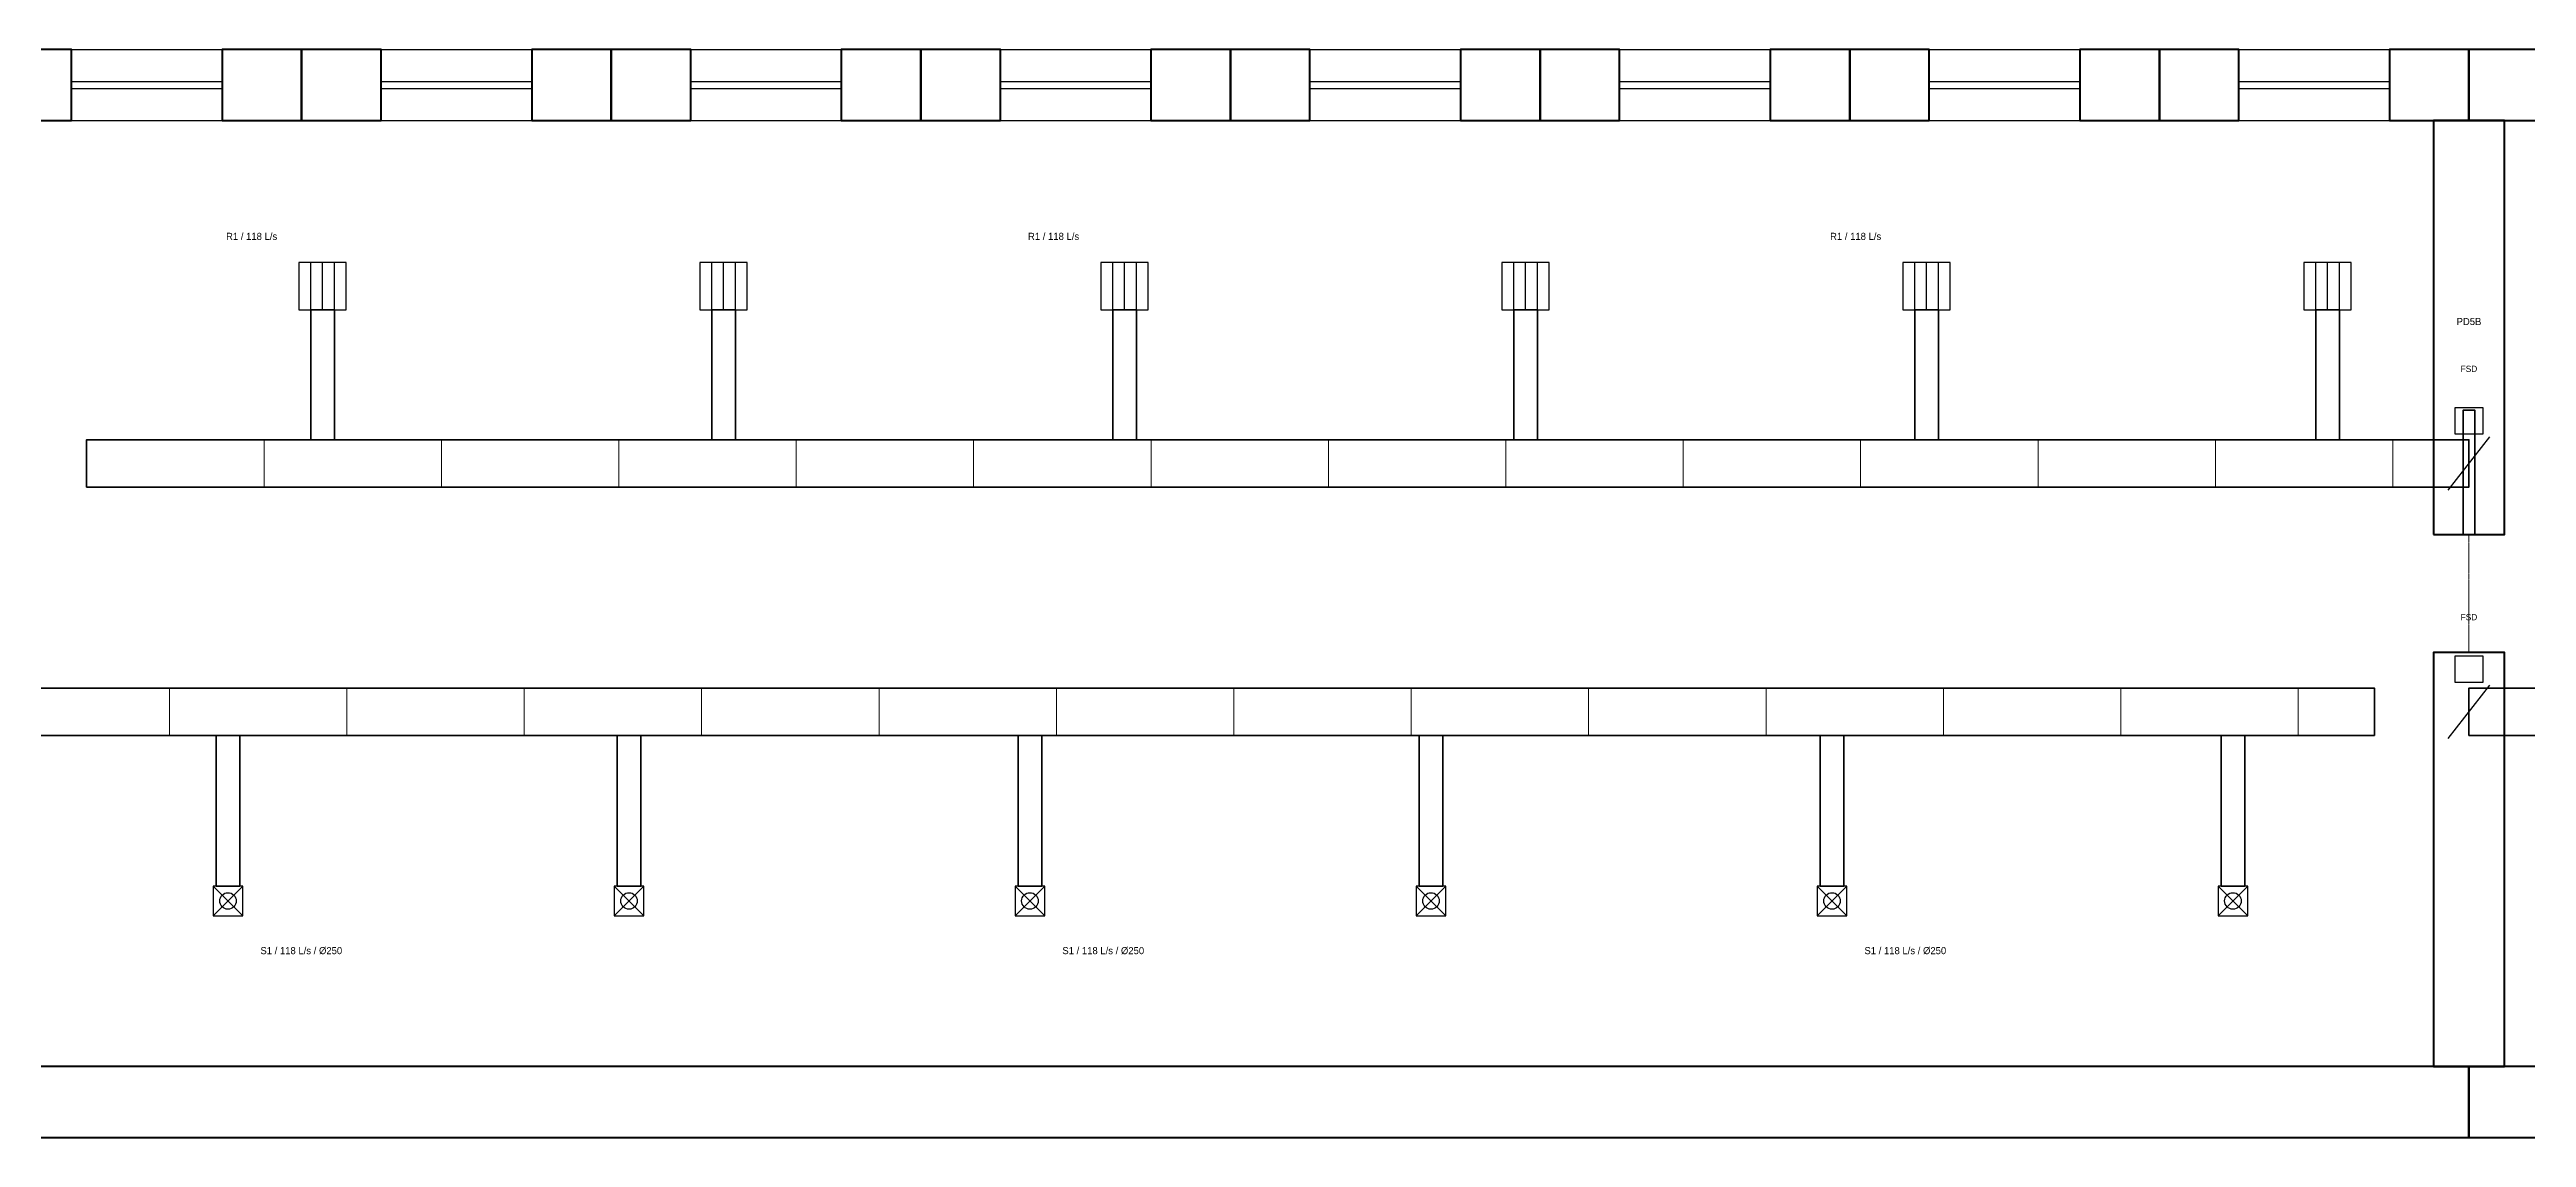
# Model space of a CAD drawing. Header units: millimetres. Extents: x 0 to 251927, y -4600 to 4600.
# Drawn here: x 84562 to 105506, y -4600 to 4600 of the extents above; entities that cross this region are included whole.
import ezdxf
from ezdxf.enums import TextEntityAlignment as Align

# ---------------------------------------------------------------- set-up
doc = ezdxf.new("R2010")
doc.units = ezdxf.units.MM
doc.linetypes.add('DASHED', pattern=[1.524, 1.27, -0.254])
for name, color, linetype, lineweight in [('A-ANNO-TEXT', 7, 'CONTINUOUS', 25), ('A-DOOR-PRES', 1, 'CONTINUOUS', 35), ('A-GLAZ', 5, 'CONTINUOUS', 25), ('A-HIDN', 8, 'DASHED', 18), ('A-WALL-BHD', 7, 'CONTINUOUS', 50), ('A-WALL-PRHU', 7, 'CONTINUOUS', 70), ('M-ANNO-TEXT', 7, 'CONTINUOUS', 25), ('M-DUCT-JNT', 8, 'CONTINUOUS', 13), ('M-DUCT-RETN', 30, 'CONTINUOUS', 35), ('M-DUCT-SUPP', 5, 'CONTINUOUS', 35), ('M-HVAC-DAMP', 1, 'CONTINUOUS', 25), ('M-HVAC-DIFF', 5, 'CONTINUOUS', 25), ('M-HVAC-GRIL', 30, 'CONTINUOUS', 25)]:
    doc.layers.add(name, color=color, linetype=linetype, lineweight=lineweight)

msp = doc.modelspace()

# ---------------------------------------------------------------- linework, layer by layer
at = {"layer": 'A-DOOR-PRES'}
for p, q in [((104720, 500), (105320, 500)), ((104720, -500), (105320, -500))]:
    msp.add_line(p, q, dxfattribs=at)
msp.add_lwpolyline([(104970, 500), (105070, 500), (105070, 1550), (104970, 1550)], close=True, dxfattribs=at)
at = {"layer": 'A-GLAZ'}
for p, q in [((84748, 4600), (86021, 4600)), ((87366, 4600), (88639, 4600)), ((89984, 4600), (91257, 4600)), ((92602, 4600), (93875, 4600)), ((95220, 4600), (96493, 4600)), ((97838, 4600), (99111, 4600)), ((100456, 4600), (101729, 4600)), ((103074, 4600), (104347, 4600)), ((84748, 4330), (86021, 4330)), ((84748, 4270), (86021, 4270)), ((87366, 4330), (88639, 4330)), ((87366, 4270), (88639, 4270)), ((89984, 4330), (91257, 4330)), ((89984, 4270), (91257, 4270)), ((92602, 4330), (93875, 4330)), ((92602, 4270), (93875, 4270)), ((95220, 4330), (96493, 4330)), ((95220, 4270), (96493, 4270)), ((97838, 4330), (99111, 4330)), ((97838, 4270), (99111, 4270)), ((100456, 4330), (101729, 4330)), ((100456, 4270), (101729, 4270)), ((103074, 4330), (104347, 4330)), ((103074, 4270), (104347, 4270)), ((84748, 4000), (86021, 4000)), ((87366, 4000), (88639, 4000)), ((89984, 4000), (91257, 4000)), ((92602, 4000), (93875, 4000)), ((95220, 4000), (96493, 4000)), ((97838, 4000), (99111, 4000)), ((100456, 4000), (101729, 4000)), ((103074, 4000), (104347, 4000))]:
    msp.add_line(p, q, dxfattribs=at)
at = {"layer": 'A-HIDN'}
msp.add_line((105020, -500), (105020, 500), dxfattribs=at)
at = {"layer": 'A-WALL-BHD'}
for points in [[(104720, 500), (105320, 500), (105320, 4000), (104720, 4000)], [(104720, -4000), (105320, -4000), (105320, -500), (104720, -500)]]:
    msp.add_lwpolyline(points, close=True, dxfattribs=at)
at = {"layer": 'A-WALL-PRHU'}
for points in [[(84076, 4000), (84748, 4000), (84748, 4600), (84076, 4600)], [(86021, 4000), (86694, 4000), (86694, 4600), (86021, 4600)], [(86694, 4000), (87366, 4000), (87366, 4600), (86694, 4600)], [(88639, 4000), (89312, 4000), (89312, 4600), (88639, 4600)], [(89312, 4000), (89984, 4000), (89984, 4600), (89312, 4600)], [(91257, 4000), (91930, 4000), (91930, 4600), (91257, 4600)], [(91930, 4000), (92602, 4000), (92602, 4600), (91930, 4600)], [(93875, 4000), (94548, 4000), (94548, 4600), (93875, 4600)], [(94548, 4000), (95220, 4000), (95220, 4600), (94548, 4600)], [(96493, 4000), (97166, 4000), (97166, 4600), (96493, 4600)], [(97166, 4000), (97838, 4000), (97838, 4600), (97166, 4600)], [(99111, 4000), (99784, 4000), (99784, 4600), (99111, 4600)], [(99784, 4000), (100456, 4000), (100456, 4600), (99784, 4600)], [(101729, 4000), (102402, 4000), (102402, 4600), (101729, 4600)], [(102402, 4000), (103074, 4000), (103074, 4600), (102402, 4600)], [(104347, 4000), (105020, 4000), (105020, 4600), (104347, 4600)], [(105020, 4000), (105692, 4000), (105692, 4600), (105020, 4600)], [(84076, -4600), (105020, -4600), (105020, -4000), (84076, -4000)], [(105020, -4600), (125964, -4600), (125964, -4000), (105020, -4000)]]:
    msp.add_lwpolyline(points, close=True, dxfattribs=at)
at = {"layer": 'M-DUCT-JNT'}
for p, q in [((86376, 900), (86376, 1300)), ((87876, 900), (87876, 1300)), ((89376, 900), (89376, 1300)), ((90876, 900), (90876, 1300)), ((92376, 900), (92376, 1300)), ((93876, 900), (93876, 1300)), ((95376, 900), (95376, 1300)), ((96876, 900), (96876, 1300)), ((98376, 900), (98376, 1300)), ((99876, 900), (99876, 1300)), ((101376, 900), (101376, 1300)), ((102876, 900), (102876, 1300)), ((104376, 900), (104376, 1300)), ((85576, -1200), (85576, -800)), ((87076, -1200), (87076, -800)), ((88576, -1200), (88576, -800)), ((90076, -1200), (90076, -800)), ((91576, -1200), (91576, -800)), ((93076, -1200), (93076, -800)), ((94576, -1200), (94576, -800)), ((96076, -1200), (96076, -800)), ((97576, -1200), (97576, -800)), ((99076, -1200), (99076, -800)), ((100576, -1200), (100576, -800)), ((102076, -1200), (102076, -800)), ((103576, -1200), (103576, -800))]:
    msp.add_line(p, q, dxfattribs=at)
at = {"layer": 'M-DUCT-RETN'}
for points in [[(86771, 1300), (86971, 1300), (86971, 2400), (86771, 2400)], [(90162, 1300), (90362, 1300), (90362, 2400), (90162, 2400)], [(93552, 1300), (93752, 1300), (93752, 2400), (93552, 2400)], [(96943, 1300), (97143, 1300), (97143, 2400), (96943, 2400)], [(100334, 1300), (100534, 1300), (100534, 2400), (100334, 2400)], [(103724, 1300), (103924, 1300), (103924, 2400), (103724, 2400)], [(84876, 900), (105020, 900), (105020, 1300), (84876, 1300)]]:
    msp.add_lwpolyline(points, close=True, dxfattribs=at)
at = {"layer": 'M-DUCT-SUPP'}
for points in [[(84076, -1200), (104220, -1200), (104220, -800), (84076, -800)], [(105020, -1200), (125164, -1200), (125164, -800), (105020, -800)], [(85971, -2475), (86171, -2475), (86171, -1200), (85971, -1200)], [(89362, -2475), (89562, -2475), (89562, -1200), (89362, -1200)], [(92752, -2475), (92952, -2475), (92952, -1200), (92752, -1200)], [(96143, -2475), (96343, -2475), (96343, -1200), (96143, -1200)], [(99534, -2475), (99734, -2475), (99734, -1200), (99534, -1200)], [(102924, -2475), (103124, -2475), (103124, -1200), (102924, -1200)]]:
    msp.add_lwpolyline(points, close=True, dxfattribs=at)
at = {"layer": 'M-HVAC-DAMP'}
for p, q in [((104845, 875), (105195, 1325)), ((104845, 875), (105195, 1325)), ((104845, -1225), (105195, -775)), ((104845, -1225), (105195, -775))]:
    msp.add_line(p, q, dxfattribs=at)
for points in [[(104900, 1350), (105140, 1350), (105140, 1570), (104900, 1570)], [(104900, 1350), (105140, 1350), (105140, 1570), (104900, 1570)], [(104900, -750), (105140, -750), (105140, -530), (104900, -530)], [(104900, -750), (105140, -750), (105140, -530), (104900, -530)]]:
    msp.add_lwpolyline(points, close=True, dxfattribs=at)
at = {"layer": 'M-HVAC-DIFF'}
for p, q in [((85946, -2725), (86196, -2475)), ((85946, -2475), (86196, -2725)), ((89337, -2725), (89587, -2475)), ((89337, -2475), (89587, -2725)), ((92727, -2725), (92977, -2475)), ((92727, -2475), (92977, -2725)), ((96118, -2725), (96368, -2475)), ((96118, -2475), (96368, -2725)), ((99509, -2725), (99759, -2475)), ((99509, -2475), (99759, -2725)), ((102899, -2725), (103149, -2475)), ((102899, -2475), (103149, -2725))]:
    msp.add_line(p, q, dxfattribs=at)
for points in [[(85946, -2725), (86196, -2725), (86196, -2475), (85946, -2475)], [(89337, -2725), (89587, -2725), (89587, -2475), (89337, -2475)], [(92727, -2725), (92977, -2725), (92977, -2475), (92727, -2475)], [(96118, -2725), (96368, -2725), (96368, -2475), (96118, -2475)], [(99509, -2725), (99759, -2725), (99759, -2475), (99509, -2475)], [(102899, -2725), (103149, -2725), (103149, -2475), (102899, -2475)]]:
    msp.add_lwpolyline(points, close=True, dxfattribs=at)
for centre in [(86071, -2600), (89462, -2600), (92852, -2600), (96243, -2600), (99634, -2600), (103024, -2600)]:
    msp.add_circle(centre, 70, dxfattribs=at)
at = {"layer": 'M-HVAC-GRIL'}
for p, q in [((86771, 2400), (86771, 2800)), ((86871, 2400), (86871, 2800)), ((86971, 2400), (86971, 2800)), ((90162, 2400), (90162, 2800)), ((90262, 2400), (90262, 2800)), ((90362, 2400), (90362, 2800)), ((93552, 2400), (93552, 2800)), ((93652, 2400), (93652, 2800)), ((93752, 2400), (93752, 2800)), ((96943, 2400), (96943, 2800)), ((97043, 2400), (97043, 2800)), ((97143, 2400), (97143, 2800)), ((100334, 2400), (100334, 2800)), ((100434, 2400), (100434, 2800)), ((100534, 2400), (100534, 2800)), ((103724, 2400), (103724, 2800)), ((103824, 2400), (103824, 2800)), ((103924, 2400), (103924, 2800))]:
    msp.add_line(p, q, dxfattribs=at)
for points in [[(86671, 2400), (87071, 2400), (87071, 2800), (86671, 2800)], [(90062, 2400), (90462, 2400), (90462, 2800), (90062, 2800)], [(93452, 2400), (93852, 2400), (93852, 2800), (93452, 2800)], [(96843, 2400), (97243, 2400), (97243, 2800), (96843, 2800)], [(100234, 2400), (100634, 2400), (100634, 2800), (100234, 2800)], [(103624, 2400), (104024, 2400), (104024, 2800), (103624, 2800)]]:
    msp.add_lwpolyline(points, close=True, dxfattribs=at)

# ---------------------------------------------------------------- texts
at = {"layer": 'A-ANNO-TEXT'}
msp.add_text('PD5B', height=60, dxfattribs=at).set_placement((105020, 2300), align=Align.MIDDLE_CENTER)
at = {"layer": 'M-ANNO-TEXT'}
for s, height, p in [('R1 / 118 L/s', 60, (86271, 3020)), ('R1 / 118 L/s', 60, (93052, 3020)), ('R1 / 118 L/s', 60, (99834, 3020)), ('FSD', 52.5, (105020, 1900)), ('FSD', 52.5, (105020, 1900)), ('FSD', 52.5, (105020, -200)), ('FSD', 52.5, (105020, -200)), ('S1 / 118 L/s / Ø250', 60, (86691, -3020)), ('S1 / 118 L/s / Ø250', 60, (93472, -3020)), ('S1 / 118 L/s / Ø250', 60, (100254, -3020))]:
    msp.add_text(s, height=height, dxfattribs=at).set_placement(p, align=Align.MIDDLE_CENTER)

doc.saveas('drawing.dxf')
